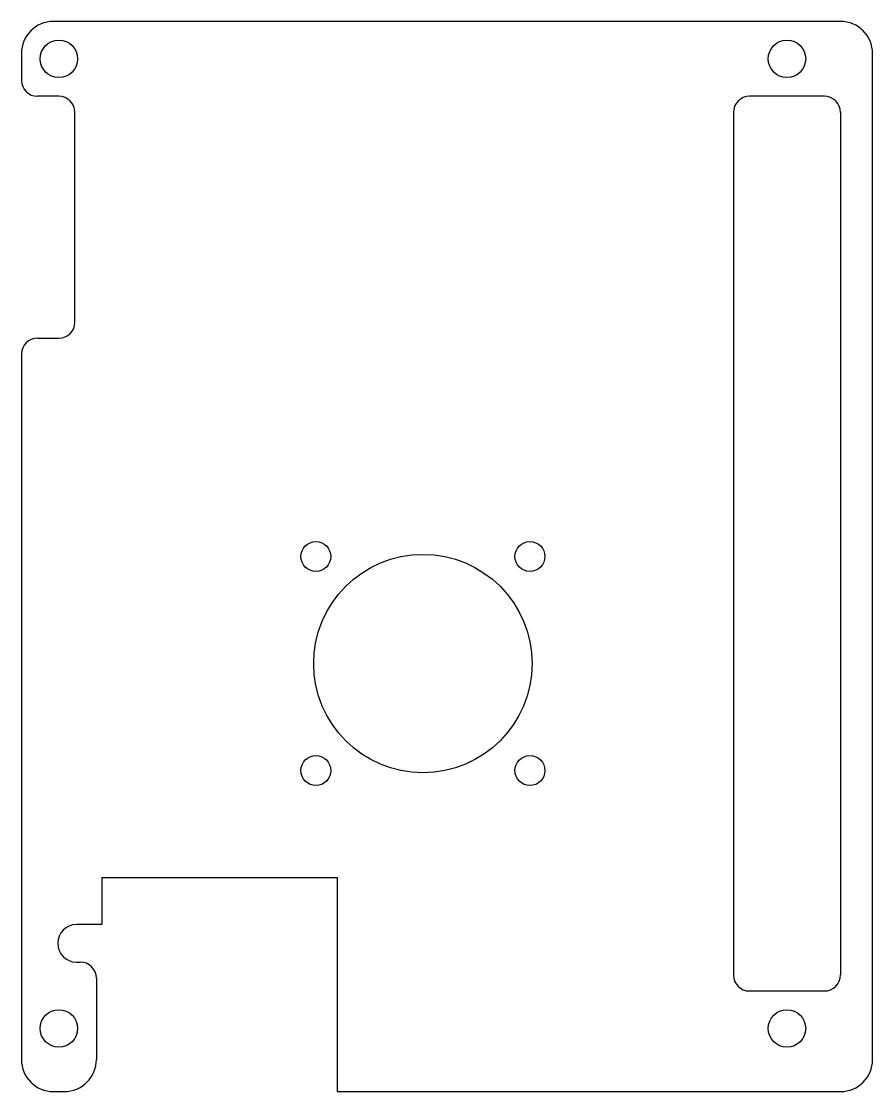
# Model space of a CAD drawing. Header units: millimetres. Extents: x -38 to 42, y -50 to 50.
import ezdxf

# ---------------------------------------------------------------- set-up
doc = ezdxf.new("R2010")
doc.units = ezdxf.units.MM

msp = doc.modelspace()

# ---------------------------------------------------------------- linework, layer by layer
for p, q in [((39, 50), (-34.5, 50)), ((-37.5, 47), (-37.5, 44.5)), ((42, -47), (42, 47)), ((-34, 43), (-36, 43)), ((37.5, 43), (30.5, 43)), ((-32.5, 21.9), (-32.5, 41.5)), ((29, 41.5), (29, -39.1)), ((39, 41.5), (39, -39.1)), ((-36, 20.4), (-34, 20.4)), ((-37.5, 18.9), (-37.5, -47)), ((-30, -30), (-8, -30)), ((-30, -30), (-30, -34.397)), ((-8, -30), (-8, -50)), ((-30, -34.397), (-32.361, -34.397)), ((-32.361, -37.897), (-32, -37.897)), ((-30.5, -39.397), (-30.5, -47)), ((30.5, -40.6), (37.5, -40.6)), ((-34.5, -50), (-33.5, -50)), ((-8, -50), (39, -50))]:
    msp.add_line(p, q)
for centre, radius in [((-34, 46.5), 1.75), ((34, 46.5), 1.75), ((-10, 0), 1.4), ((10, 0), 1.4), ((0, -10), 10.2), ((-10, -20), 1.4), ((10, -20), 1.4), ((-34, -44.1), 1.75), ((34, -44.1), 1.75)]:
    msp.add_circle(centre, radius)
for centre, radius, start, end in [((-34.5, 47), 3, 90, 180), ((39, 47), 3, 0, 90), ((-36, 44.5), 1.5, -180, -90), ((-34, 41.5), 1.5, 0, 90), ((30.5, 41.5), 1.5, 90, 180), ((37.5, 41.5), 1.5, 0, 90), ((-34, 21.9), 1.5, -90, 0), ((-36, 18.9), 1.5, 90, 180), ((-32.361, -36.147), 1.75, -270, -90), ((-32, -39.397), 1.5, 0, 90), ((30.5, -39.1), 1.5, -180, -90), ((37.5, -39.1), 1.5, -90, 0), ((-34.5, -47), 3, -180, -90), ((-33.5, -47), 3, -90, 0), ((39, -47), 3, -90, 0)]:
    msp.add_arc(centre, radius, start, end)

doc.saveas('drawing.dxf')
